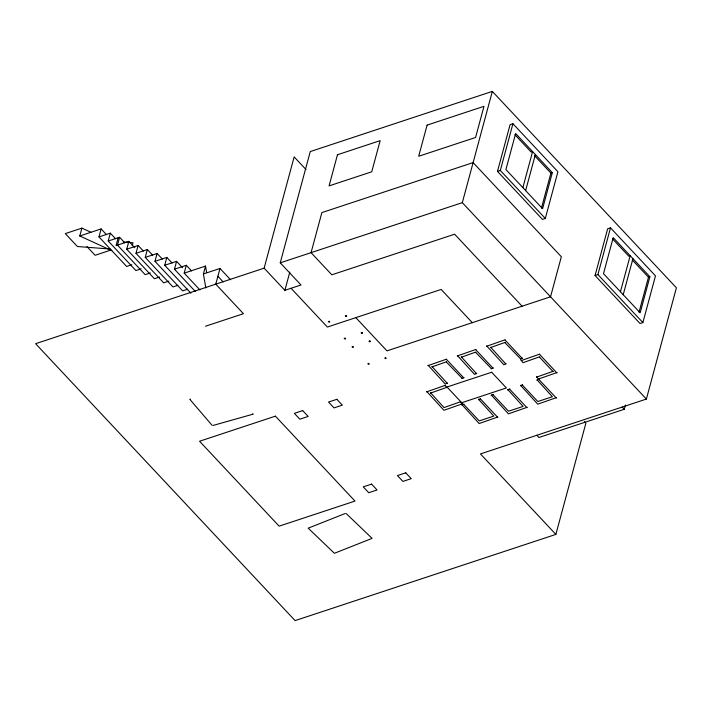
<?xml version="1.0" encoding="UTF-8"?>
<svg xmlns="http://www.w3.org/2000/svg" width="712" height="712" viewBox="0 0 712 712"><rect width="100%" height="100%" fill="white"/><g stroke="black" fill="none" stroke-linecap="round" stroke-linejoin="round"><path stroke-width="1.07" d="M111.793 250.651L79.78 235.975L81.898 228.116L90.905 232.245M131.809 264.757L126.638 266.466L98.959 236.927L101.122 228.917L106.355 234.506M141.065 268.851L135.894 270.56L108.215 241.021L110.333 233.171L115.575 238.76M118.174 237.728L116.056 245.587L128.854 241.359L134.835 247.74M124.831 242.845L119.598 237.265L117.471 245.115L145.159 274.654L150.33 272.945M159.586 277.039L154.415 278.748L126.736 249.209L128.854 241.359M132.245 245.693L133.037 242.748L129.762 242.498M168.851 281.133L163.671 282.842L135.992 253.303L138.11 245.453L143.352 251.033M177.875 285.298L172.936 286.936L145.257 257.397L147.375 249.538L152.608 255.127M187.603 289.241L182.664 290.87L154.985 261.331L157.103 253.481L162.345 259.07M190.905 293.21L164.721 265.273L166.839 257.415L172.082 263.004M195.4 291.564L174.458 269.207L176.576 261.357L182.557 267.739M199.903 289.909L184.185 273.141L186.304 265.291L191.546 270.88M205.83 287.933L203.401 273.951L205.528 266.092L184.185 273.141M230.599 279.772L219.999 268.46L215.763 284.15L243.442 313.689L205.519 326.221M584.374 421.54L585.887 423.151L555.867 534.409L295.097 620.606L35.6 343.7L264.125 268.166L294.145 156.907L306.009 169.563M264.125 268.166L284.889 290.318L301.007 284.987L280.243 262.835L310.263 151.576L492.33 91.394L676.4 287.808L646.38 399.067L480.44 453.918L555.867 534.409M284.889 290.318L289.793 272.126M280.243 262.835L462.311 202.653L492.33 91.394M447.447 382.994L445.276 384.079L428.099 365.238M447.341 383.403L432.024 366.547M462.577 403.757L443.905 410.299L426.737 391.449M460.655 401.71L443.994 407.584L430.555 392.73M427.992 365.639L446.664 359.106M497.474 171.405L510.086 124.671L512.934 123.737L557.914 171.734L545.303 218.459L542.455 219.403L497.474 171.405L500.322 170.462L512.934 123.737M431.917 366.947L446.575 361.732M426.63 391.858L445.294 385.317M430.448 393.131L447.118 387.257M476.728 373.319L474.557 374.396L457.389 355.555M476.622 373.72L461.314 356.863M446.46 362.141L461.99 378.188M461.883 378.588L463.948 377.547M457.282 355.955L475.945 349.423M461.207 357.264L475.856 352.057M497.83 416.992L479.158 423.533L461.981 404.683M461.874 405.092L463.939 404.042M522.866 187.648L532.594 151.594L531.17 152.065L514.954 134.764M525.634 190.594L535.362 154.549M506.018 363.636L503.847 364.722L486.67 345.881M505.912 364.037L490.595 347.18M463.832 404.443L479.247 420.899L493.799 416.084L478.482 399.236M478.375 399.637L480.547 398.551M475.749 352.458L491.28 368.505M491.173 368.914L493.229 367.864M486.563 346.281L505.235 339.74M490.488 347.581L505.146 342.374M541.458 208.1L550.892 173.114L552.316 172.642L515.639 133.509L505.912 169.554L542.588 208.687L552.316 172.642M527.111 407.308L508.448 413.85L491.271 395.009M491.164 395.409L493.22 394.359M493.113 394.76L508.537 411.216L523.08 406.41L507.772 389.553M507.665 389.953L509.837 388.868M505.039 342.775L520.561 358.83M539.678 356.801L523.009 362.684L521.193 360.228M520.454 359.231L522.519 358.18M556.401 397.634L537.729 404.167L520.561 385.325M520.445 385.726L522.51 384.685M521.086 360.628L539.758 354.095M557.042 372.536L538.37 379.069L536.661 376.728M522.403 385.085L537.818 401.532L552.37 396.726L537.053 379.87M536.946 380.27L539.118 379.193M536.554 377.137L553.224 371.255M595.054 275.517L607.656 228.792L610.504 227.849L655.485 275.847L642.874 322.572L640.026 323.515L595.054 275.517L597.893 274.574L610.504 227.849M620.446 291.76L630.164 255.715L628.749 256.178L612.525 238.876M623.214 294.715L632.932 258.661M639.029 312.212L648.472 277.226L649.887 276.754L613.21 237.621L603.491 273.666L640.159 312.799L649.887 276.754M536.857 435.272L538.931 437.488L624.273 409.275L625.421 405.021M345.276 513.486L308.198 528.162L334.4 553.286L372.082 538.379L346.255 513.61M81.898 228.116L65.308 233.598L77.421 246.521L110.173 249.022M79.78 235.975L101.122 228.917M98.959 236.927L110.333 233.171M108.215 241.021L119.598 237.265M110.912 250.054L95.105 255.279L86.953 246.583M126.736 249.209L138.11 245.453M135.992 253.303L147.375 249.538M145.257 257.397L157.103 253.481M154.985 261.331L166.839 257.415M164.721 265.273L176.576 261.357M174.458 269.207L186.304 265.291M203.401 273.951L219.999 268.46M190.451 399.112L189.792 399.298L212.042 425.269M213.022 425.465L253.241 414.108L252.911 413.725M123.212 242L127.581 242.329M534.676 155.803L550.892 173.114M632.247 259.925L648.472 277.226M500.322 170.462L545.303 218.459M597.893 274.574L642.874 322.572M462.311 202.653L646.38 399.067M622.199 407.059L624.273 409.275M522.092 306.204L454.621 234.212L331.828 274.805L311.064 252.653L321.868 212.594L473.115 162.603L561.341 256.747L550.536 296.806L386.963 350.874L355.831 317.641M539.652 354.496L556.926 372.937M539.571 357.21L553.108 371.655M505.128 340.14L522.412 358.581M539.011 379.594L556.294 398.035M472.305 322.661L441.164 289.437L327.378 327.048L291.048 288.28M475.839 349.823L493.122 368.264M509.721 389.268L527.005 407.718M446.558 359.507L463.832 377.947M480.44 398.951L497.724 417.392M445.187 385.717L447.002 387.657M460.548 402.111L462.471 404.158M217.881 276.292L223.185 281.952M205.528 266.092L206.64 272.554M337.479 154.744L329.077 185.894L371.744 171.788L380.155 140.638L337.479 154.744M427.093 125.125L418.683 156.275L475.58 137.469L483.982 106.319L427.093 125.125M329.229 321.308L328.374 321.584L328.953 322.198L329.798 321.922L329.229 321.308M346.174 315.701L345.329 315.986L345.899 316.6L346.753 316.315L346.174 315.701M345.017 338.156L344.172 338.44L344.742 339.054L345.596 338.77L345.017 338.156M361.972 332.557L361.118 332.833L361.696 333.447L362.542 333.172L361.972 332.557M352.876 346.539L352.022 346.815L352.6 347.429L353.446 347.153L352.876 346.539M369.822 340.932L368.976 341.217L369.546 341.831L370.4 341.546L369.822 340.932M368.665 363.387L367.819 363.672L368.389 364.286L369.243 364.001L368.665 363.387M385.61 357.789L384.765 358.065L385.343 358.679L386.189 358.403L385.61 357.789M275.411 416.164L199.556 441.235L279.131 526.159L354.994 501.079L275.411 416.164M302.68 410.602L294.359 413.352L299.841 419.199L308.163 416.449L302.68 410.602M336.847 399.307L328.526 402.058L334.008 407.905L342.33 405.155L336.847 399.307M491.681 372.251L447.011 387.017L461.714 402.716L506.392 387.951L491.681 372.251M371.575 484.116L363.253 486.866L368.736 492.713L377.057 489.963L371.575 484.116M405.742 472.821L397.421 475.572L402.903 481.419L411.225 478.669L405.742 472.821"/></g></svg>
